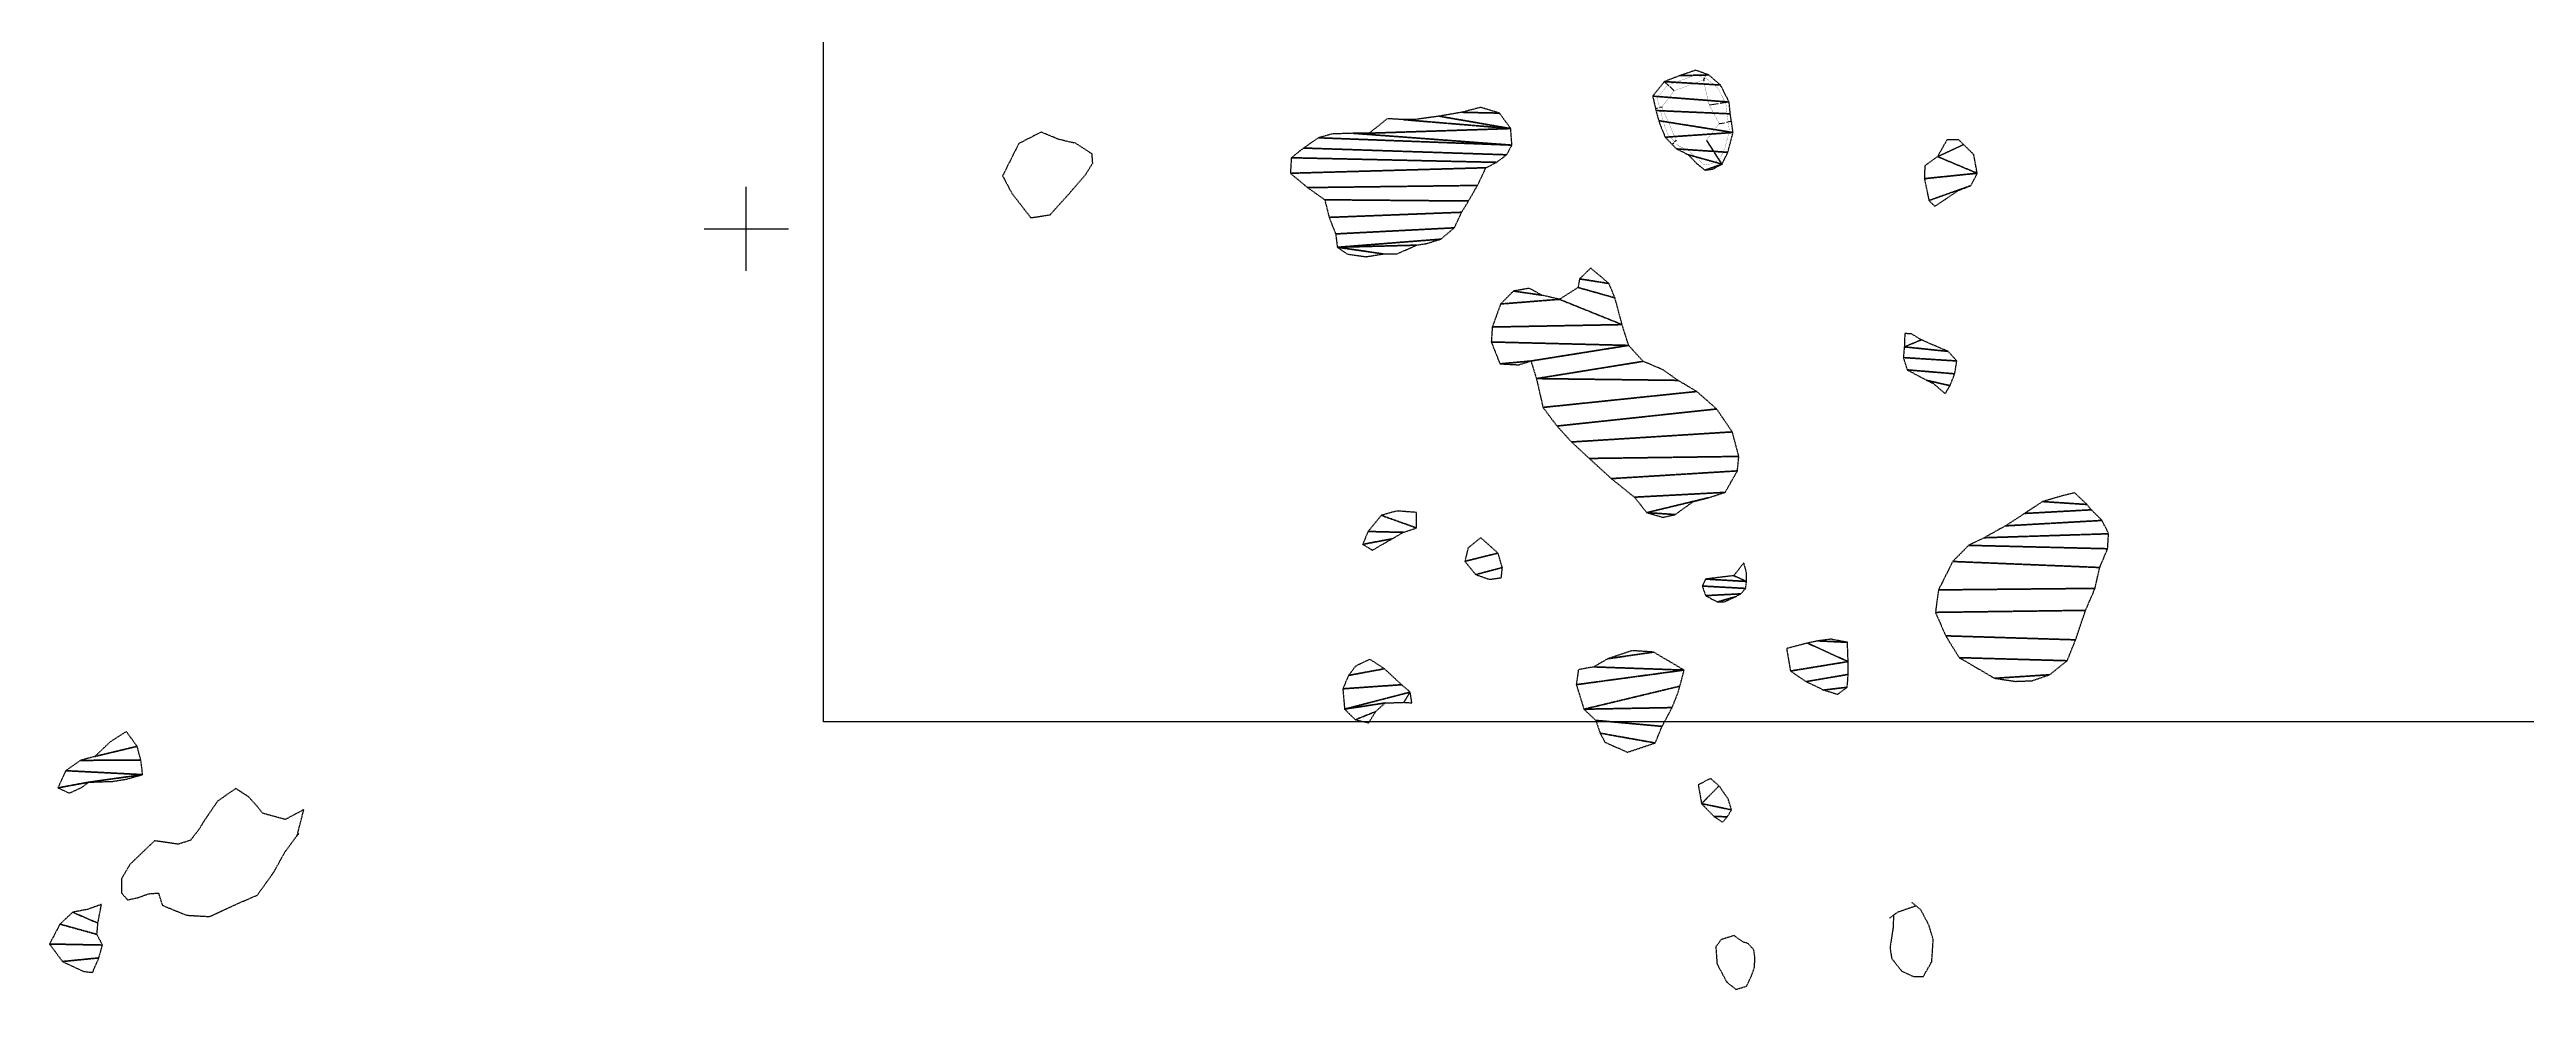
# Model space of a CAD drawing. Header units: metres. Extents: x 615331 to 657292, y 1301217 to 1321009.
# Drawn here: x 633402 to 634580, y 1316534 to 1316981 of the extents above; entities that cross this region are included whole.
import ezdxf

# ---------------------------------------------------------------- set-up
doc = ezdxf.new("R2010")
doc.units = ezdxf.units.M
doc.header["$PDMODE"] = 32
doc.header["$PDSIZE"] = 0.5
doc.linetypes.add('HIDDEN', pattern=[0.375, 0.25, -0.125])
for name, color, linetype in [('3', 7, 'Continuous'), ('42', 7, 'Continuous'), ('CIRCULO PI', 2, 'Continuous'), ('CVL_CUADCON_LIN', 8, 'Continuous')]:
    doc.layers.add(name, color=color, linetype=linetype)
doc.styles.get("Standard").update_dxf_attribs({"font": 'arial.ttf'})
doc.dimstyles.get("Standard").update_dxf_attribs({"dimtxt": 0.18, "dimasz": 0.18, "dimexe": 0.18, "dimexo": 0.0625, "dimgap": 0.09, "dimtad": 0, "dimtih": 1, "dimtoh": 1, "dimdec": 4, "dimzin": 0, "dimdsep": 46, "dimtxsty": 'Standard', "dimcen": 0.09, "dimadec": 0, "dimazin": 0, "dimtfac": 1, "dimtdec": 4, "dimtofl": 0, "dimtmove": 0, "dimatfit": 3, "dimfxl": 1, "dimtolj": 1, "dimtzin": 0, "dimarcsym": 0})
picture_1 = doc.add_image_def('image2.jpg', size_in_pixel=(1123, 633))

# ---------------------------------------------------------------- blocks, each defined once
blk = doc.blocks.new('COORD')
at = {"layer": '42', "color": 2, "linetype": 'Continuous'}
for p, q in [((0, -2), (0, 2)), ((-2, 0), (2, 0))]:
    blk.add_line(p, q, dxfattribs=at)
blk = doc.blocks.new('COORD$')
at = {"layer": '42', "color": 2, "linetype": 'Continuous'}
blk.add_blockref('COORD', (0, 0), dxfattribs=at)
blk = doc.blocks.new('*D29')
at = {"layer": 'CVL_CUADCON_LIN', "color": 0, "lineweight": -2, "ltscale": 0.5, "transparency": 16777216}
for p, q in [((634188.8, 1316966.1), (634189, 1316966)), ((634188.9, 1316966.3), (634189.3, 1316967.4)), ((634189.9, 1316968.9), (634189.5, 1316967.8)), ((634189.8, 1316969.1), (634190.1, 1316969))]:
    blk.add_line(p, q, dxfattribs=at)
at = {"layer": 'CVL_CUADCON_LIN', "color": 0, "ltscale": 0.5, "transparency": 16777216}
for points in [[(634188.9, 1316966.3), (634189, 1316966.2), (634188.9, 1316966.1)], [(634189.9, 1316968.9), (634189.9, 1316968.9), (634190, 1316969.1)]]:
    blk.add_solid(points, dxfattribs=at)
at = {"layer": 'Defpoints', "color": 0, "ltscale": 0.5, "transparency": 16777216}
for p in [(634188.7, 1316966.2), (634189.8, 1316969.1), (634190, 1316969.1)]:
    blk.add_point(p, dxfattribs=at)
at = {"layer": 'CVL_CUADCON_LIN', "color": 0, "ltscale": 0.5, "transparency": 16777216, "insert": (634189.4, 1316967.6), "char_height": 0.18, "attachment_point": 5}
blk.add_mtext('\\A1;3.1677', dxfattribs=at)
blk = doc.blocks.new('*D30')
at = {"layer": 'CVL_CUADCON_LIN', "color": 0, "lineweight": -2, "ltscale": 0.5, "transparency": 16777216}
for p, q in [((634191.4, 1316954.5), (634191.4, 1316954.6)), ((634191.6, 1316954.4), (634195.7, 1316955)), ((634200.7, 1316955.7), (634196.6, 1316955.1)), ((634200.9, 1316955.8), (634200.9, 1316955.9))]:
    blk.add_line(p, q, dxfattribs=at)
at = {"layer": 'CVL_CUADCON_LIN', "color": 0, "ltscale": 0.5, "transparency": 16777216}
for points in [[(634191.6, 1316954.4), (634191.6, 1316954.4), (634191.4, 1316954.4)], [(634200.7, 1316955.7), (634200.7, 1316955.7), (634200.9, 1316955.7)]]:
    blk.add_solid(points, dxfattribs=at)
at = {"layer": 'Defpoints', "color": 0, "ltscale": 0.5, "transparency": 16777216}
for p in [(634191.4, 1316954.4), (634200.9, 1316955.7), (634200.9, 1316955.7)]:
    blk.add_point(p, dxfattribs=at)
at = {"layer": 'CVL_CUADCON_LIN', "color": 0, "ltscale": 0.5, "transparency": 16777216, "insert": (634196.2, 1316955.1), "char_height": 0.18, "attachment_point": 5}
blk.add_mtext('\\A1;9.6010', dxfattribs=at)
blk = doc.blocks.new('*D31')
at = {"layer": 'CVL_CUADCON_LIN', "color": 0, "lineweight": -2, "ltscale": 0.5, "transparency": 16777216}
for p, q in [((634196.2, 1316945.5), (634196.3, 1316945.4)), ((634196.4, 1316945.6), (634198.7, 1316945.9)), ((634201.8, 1316946.4), (634199.6, 1316946)), ((634202, 1316946.3), (634202, 1316946.2))]:
    blk.add_line(p, q, dxfattribs=at)
at = {"layer": 'CVL_CUADCON_LIN', "color": 0, "ltscale": 0.5, "transparency": 16777216}
for points in [[(634196.4, 1316945.6), (634196.4, 1316945.5), (634196.2, 1316945.5)], [(634201.8, 1316946.4), (634201.8, 1316946.4), (634202, 1316946.4)]]:
    blk.add_solid(points, dxfattribs=at)
at = {"layer": 'Defpoints', "color": 0, "ltscale": 0.5, "transparency": 16777216}
for p in [(634196.2, 1316945.5), (634202, 1316946.4), (634202, 1316946.4)]:
    blk.add_point(p, dxfattribs=at)
at = {"layer": 'CVL_CUADCON_LIN', "color": 0, "ltscale": 0.5, "transparency": 16777216, "insert": (634199.1, 1316946), "char_height": 0.18, "attachment_point": 5}
blk.add_mtext('\\A1;5.8491', dxfattribs=at)
blk = doc.blocks.new('*D32')
at = {"layer": 'CVL_CUADCON_LIN', "color": 0, "lineweight": -2, "ltscale": 0.5, "transparency": 16777216}
for p, q in [((634190.1, 1316937.6), (634190.2, 1316937.6)), ((634190.1, 1316937.4), (634193.7, 1316932.1)), ((634197.5, 1316926.4), (634193.9, 1316931.7)), ((634197.6, 1316926.2), (634197.7, 1316926.3))]:
    blk.add_line(p, q, dxfattribs=at)
at = {"layer": 'CVL_CUADCON_LIN', "color": 0, "ltscale": 0.5, "transparency": 16777216}
for points in [[(634190.1, 1316937.4), (634190.1, 1316937.4), (634190, 1316937.5)], [(634197.5, 1316926.4), (634197.4, 1316926.3), (634197.6, 1316926.2)]]:
    blk.add_solid(points, dxfattribs=at)
at = {"layer": 'Defpoints', "color": 0, "ltscale": 0.5, "transparency": 16777216}
for p in [(634190, 1316937.5), (634197.6, 1316926.2), (634197.6, 1316926.2)]:
    blk.add_point(p, dxfattribs=at)
at = {"layer": 'CVL_CUADCON_LIN', "color": 0, "ltscale": 0.5, "transparency": 16777216, "insert": (634193.8, 1316931.9), "char_height": 0.18, "attachment_point": 5}
blk.add_mtext('\\A1;13.6126', dxfattribs=at)
blk = doc.blocks.new('*D33')
at = {"layer": 'CVL_CUADCON_LIN', "color": 0, "lineweight": -2, "ltscale": 0.5, "transparency": 16777216}
for p, q in [((634173.8, 1316935.6), (634173.9, 1316935.5)), ((634173.9, 1316935.7), (634174.6, 1316936.4)), ((634175.6, 1316937.4), (634175, 1316936.8)), ((634175.8, 1316937.5), (634175.9, 1316937.4))]:
    blk.add_line(p, q, dxfattribs=at)
at = {"layer": 'CVL_CUADCON_LIN', "color": 0, "ltscale": 0.5, "transparency": 16777216}
for points in [[(634173.9, 1316935.8), (634173.9, 1316935.7), (634173.8, 1316935.6)], [(634175.6, 1316937.4), (634175.7, 1316937.4), (634175.8, 1316937.5)]]:
    blk.add_solid(points, dxfattribs=at)
at = {"layer": 'Defpoints', "color": 0, "ltscale": 0.5, "transparency": 16777216}
for p in [(634173.8, 1316935.6), (634173.8, 1316935.6), (634175.8, 1316937.5)]:
    blk.add_point(p, dxfattribs=at)
at = {"layer": 'CVL_CUADCON_LIN', "color": 0, "ltscale": 0.5, "transparency": 16777216, "insert": (634174.8, 1316936.6), "char_height": 0.18, "attachment_point": 5}
blk.add_mtext('\\A1;2.7524', dxfattribs=at)
blk = doc.blocks.new('*D34')
at = {"layer": 'CVL_CUADCON_LIN', "color": 0, "lineweight": -2, "ltscale": 0.5, "transparency": 16777216}
for p, q in [((634165.9, 1316952.6), (634166, 1316952.5)), ((634166.1, 1316952.7), (634167, 1316952.9)), ((634168.7, 1316953.3), (634167.9, 1316953.1)), ((634168.9, 1316953.3), (634169, 1316953.2))]:
    blk.add_line(p, q, dxfattribs=at)
at = {"layer": 'CVL_CUADCON_LIN', "color": 0, "ltscale": 0.5, "transparency": 16777216}
for points in [[(634166.1, 1316952.7), (634166.1, 1316952.7), (634165.9, 1316952.6)], [(634168.7, 1316953.3), (634168.8, 1316953.3), (634168.9, 1316953.3)]]:
    blk.add_solid(points, dxfattribs=at)
at = {"layer": 'Defpoints', "color": 0, "ltscale": 0.5, "transparency": 16777216}
for p in [(634165.9, 1316952.6), (634165.9, 1316952.6), (634168.9, 1316953.3)]:
    blk.add_point(p, dxfattribs=at)
at = {"layer": 'CVL_CUADCON_LIN', "color": 0, "ltscale": 0.5, "transparency": 16777216, "insert": (634167.4, 1316953), "char_height": 0.18, "attachment_point": 5}
blk.add_mtext('\\A1;3.0843', dxfattribs=at)
blk = doc.blocks.new('*D35')
at = {"layer": 'CVL_CUADCON_LIN', "color": 0, "lineweight": -2, "ltscale": 0.5, "transparency": 16777216}
for p, q in [((634170.2, 1316965.5), (634170.2, 1316965.6)), ((634170.2, 1316965.3), (634172.3, 1316963.5)), ((634174.7, 1316961.2), (634172.7, 1316963.1)), ((634174.8, 1316961.1), (634174.7, 1316961))]:
    blk.add_line(p, q, dxfattribs=at)
at = {"layer": 'CVL_CUADCON_LIN', "color": 0, "ltscale": 0.5, "transparency": 16777216}
for points in [[(634170.3, 1316965.3), (634170.2, 1316965.3), (634170.1, 1316965.4)], [(634174.7, 1316961.3), (634174.7, 1316961.2), (634174.8, 1316961.1)]]:
    blk.add_solid(points, dxfattribs=at)
at = {"layer": 'Defpoints', "color": 0, "ltscale": 0.5, "transparency": 16777216}
for p in [(634170.1, 1316965.4), (634170.1, 1316965.4), (634174.8, 1316961.1)]:
    blk.add_point(p, dxfattribs=at)
at = {"layer": 'CVL_CUADCON_LIN', "color": 0, "ltscale": 0.5, "transparency": 16777216, "insert": (634172.5, 1316963.3), "char_height": 0.18, "attachment_point": 5}
blk.add_mtext('\\A1;6.3892', dxfattribs=at)

msp = doc.modelspace()

# ---------------------------------------------------------------- linework, layer by layer
at = {"layer": '3', "color": 30, "linetype": 'HIDDEN'}
msp.add_line((633519.87223, 1316606.97808), (633523.03923, 1316619.29208), dxfattribs=at)
for points in [[(633889.35223, 1316936.24508), (633882.10923, 1316937.97008), (633873.68723, 1316941.43108), (633863.08223, 1316935.97408), (633855.38323, 1316920.64008), (633859.79623, 1316912.30508), (633868.81823, 1316900.72008), (633877.94723, 1316902.09508), (633886.97623, 1316912.10808), (633894.74823, 1316921.09008), (633898.23923, 1316926.72008), (633897.93623, 1316931.03608), (633889.36323, 1316936.65608)], [(633523.03923, 1316619.29208), (633514.20223, 1316614.61708), (633503.50023, 1316617.54408), (633500.92323, 1316620.81708), (633496.80723, 1316625.34408), (633490.66623, 1316629.34008), (633482.09723, 1316623.39708), (633475.60223, 1316613.92108), (633473.10923, 1316609.82708), (633469.10323, 1316604.70008), (633463.28223, 1316602.85408), (633452.08723, 1316604.50508), (633448.82123, 1316601.41908), (633440.27923, 1316593.19008), (633436.29423, 1316586.28408), (633436.36923, 1316579.67808), (633439.20123, 1316576.40708), (633444.26823, 1316577.48108), (633449.32723, 1316579.31808), (633453.89623, 1316579.62408), (633455.74023, 1316573.80108), (633467.22423, 1316569.10508), (633478.15323, 1316568.46708), (633491.79823, 1316574.72208), (633500.89723, 1316578.63708), (633508.64823, 1316589.39808), (633513.87423, 1316598.85908), (633519.12623, 1316606.03408), (633520.61823, 1316607.92208)], [(634289.90223, 1316573.49208), (634281.02623, 1316570.51308), (634277.23223, 1316567.69308)], [(634279.12923, 1316569.10308), (634278.91323, 1316563.25608), (634277.45023, 1316553.58808), (634278.24523, 1316548.51008), (634283.11223, 1316542.44008), (634288.71923, 1316539.93408), (634293.29323, 1316539.96308), (634297.31323, 1316547.10508), (634298.00823, 1316557.53008), (634295.93123, 1316564.38008), (634292.07323, 1316571.72608), (634287.73023, 1316575.25708), (634287.73023, 1316575.25708)], [(634207.70923, 1316556.25908), (634203.26423, 1316559.42008), (634197.16623, 1316557.51308), (634194.60423, 1316554.08408)], [(634194.60423, 1316554.08408), (634195.16523, 1316545.95408), (634199.79423, 1316537.34108), (634204.13723, 1316533.81008), (634209.20923, 1316535.36708), (634211.71623, 1316540.72008), (634212.96423, 1316544.28708), (634213.18823, 1316548.86308), (634212.65623, 1316552.67208), (634209.84123, 1316555.70508), (634207.70923, 1316556.25908)]]:
    msp.add_lwpolyline(points, dxfattribs=at)
at = {"layer": 'CVL_CUADCON_LIN', "color": 4, "ltscale": 0.5, "const_width": 0.09, "flags": 128}
msp.add_lwpolyline([(634166.64768, 1316957.51087), (634171.63908, 1316963.71907), (634185.10218, 1316968.60697), (634190.60388, 1316966.58287), (634195.66278, 1316962.26917), (634199.36898, 1316954.97197), (634201.05378, 1316941.94357), (634198.82088, 1316933.46557), (634196.33778, 1316928.41747), (634192.46328, 1316926.33397), (634189.03518, 1316925.85517), (634181.90358, 1316932.44407), (634176.85548, 1316934.92897), (634172.02068, 1316939.93117), (634170.39528, 1316943.80927)], close=True, dxfattribs=at)
at = {"layer": 'CVL_CUADCON_LIN', "color": 2, "ltscale": 0.5, "const_width": 0.1, "flags": 128}
msp.add_lwpolyline([(634168.91899, 1316953.33332), (634174.82022, 1316961.11388), (634188.69726, 1316966.15207), (634191.41179, 1316954.38913), (634196.23522, 1316945.54618), (634190.00385, 1316937.53442), (634175.77877, 1316937.53442)], close=True, dxfattribs=at)

# ---------------------------------------------------------------- block references
at = {"layer": '42', "color": 1, "linetype": 'Continuous', "xscale": 10, "yscale": 10}
msp.add_blockref('COORD$', (633733.49623, 1316895.48808), dxfattribs=at)

# ---------------------------------------------------------------- dimensions: what is measured, and where the dimension line sits
at = {"layer": 'CVL_CUADCON_LIN', "color": 2, "ltscale": 0.5}
for p1, p2, distance, picture, middle in [((634188.69726, 1316966.15207), (634189.79099, 1316969.12492), -0.17768, '*D29', (634189.41088, 1316967.57715)), ((634174.82022, 1316961.11388), (634170.11023, 1316965.43108), 0, '*D35', (634172.46523, 1316963.27248)), ((634191.41179, 1316954.38913), (634200.92123, 1316955.71208), 0, '*D30', (634196.16651, 1316955.0506)), ((634168.91899, 1316953.33332), (634165.91254, 1316952.64489), 0, '*D34', (634167.41576, 1316952.98911)), ((634196.23522, 1316945.54618), (634202.02009, 1316946.41052), 0, '*D31', (634199.12765, 1316945.97835)), ((634175.77877, 1316937.53442), (634173.79968, 1316935.62156), 0, '*D33', (634174.78923, 1316936.57799)), ((634190.00385, 1316937.53442), (634197.55323, 1316926.20708), 0, '*D32', (634193.77854, 1316931.87075))]:
    dim = msp.add_aligned_dim(p1=p1, p2=p2, distance=distance, dimstyle='Standard', dxfattribs=at)
    dim.commit()
    dim.dimension.update_dxf_attribs({"geometry": picture, "text_midpoint": middle})

# ---------------------------------------------------------------- pictures from other files: only their frames are drawn
at = {"layer": 'CIRCULO PI'}
image = msp.add_image(picture_1, insert=(633770.17231, 1316661.08331), size_in_units=(3689.82738, 2079.84037), dxfattribs=at)
image.dxf.flags = 7

# ---------------------------------------------------------------- meshes
at = {"layer": '3', "color": 30, "linetype": 'HIDDEN'}
mesh = msp.add_polyface(dxfattribs=at)
corners = [(634191.18223, 1316968.61308), (634177.46223, 1316968.27308), (634196.80323, 1316963.82008), (634170.11023, 1316965.43108), (634200.92123, 1316955.71208), (634164.56423, 1316958.53308), (634201.46523, 1316950.12408), (634166.13323, 1316951.68108), (634202.79323, 1316941.23608), (634167.43423, 1316946.86008), (634170.53423, 1316939.00008), (634200.31223, 1316931.81608), (634175.90623, 1316933.44208), (634197.55323, 1316926.20708), (634181.51523, 1316930.68108), (634189.43923, 1316923.36008), (634168.72823, 1316943.30908), (634185.60823, 1316926.38608), (634193.24823, 1316923.89208), (634185.06923, 1316970.86208)]
mesh.append_faces([[corners[k] for k in face] for face in [(1, 0, 19), (13, 15, 18)]], dxfattribs={"vtx0": -1, "color": 30})
mesh.append_faces([[corners[k] for k in face] for face in [(0, 1, 3, 2), (2, 3, 5, 4), (4, 5, 7, 6), (6, 7, 9, 8), (8, 10, 12, 11), (11, 12, 14, 13)]], dxfattribs={"vtx0": -1, "vtx2": -1, "color": 30})
mesh.append_faces([[corners[k] for k in face] for face in [(8, 9, 16, 10), (13, 14, 17, 15)]], dxfattribs={"vtx0": -1, "vtx3": -1, "color": 30})
mesh = msp.add_polyface(dxfattribs=at)
corners = [(634091.68423, 1316950.45008), (634073.89323, 1316950.84608), (634097.06723, 1316943.11308), (634062.97823, 1316948.99808), (634029.74023, 1316940.91008), (634097.62623, 1316935.23708), (634022.11723, 1316940.86208), (634005.61323, 1316938.72508), (634095.11523, 1316930.64608), (633998.52923, 1316933.85108), (634090.30923, 1316927.05708), (633992.71423, 1316929.23908), (634085.24323, 1316924.48408), (633992.25323, 1316921.86608), (634081.23123, 1316916.07108), (634000.42823, 1316915.05408), (634076.95923, 1316908.67308), (634008.59723, 1316909.26008), (634073.69023, 1316903.31508), (634010.68423, 1316900.88508), (634070.18023, 1316895.92208), (634013.78423, 1316893.02608), (634063.86123, 1316890.54508), (634014.58723, 1316886.67608), (634052.19023, 1316887.67508), (634036.46123, 1316883.51008), (634045.70823, 1316947.36508), (634038.33623, 1316947.82708), (634051.55323, 1316947.40108), (634082.77223, 1316953.19008), (634057.01323, 1316888.46808), (634043.06823, 1316883.55108), (634028.33823, 1316882.18808), (634019.43623, 1316883.40308), (634012.20823, 1316940.54608)]
mesh.append_faces([[corners[k] for k in face] for face in [(1, 0, 29), (25, 23, 33, 32)]], dxfattribs={"vtx0": -1, "color": 30})
mesh.append_faces([[corners[k] for k in face] for face in [(4, 2, 26, 27), (22, 23, 24, 30), (24, 23, 25, 31)]], dxfattribs={"vtx0": -1, "vtx1": -1, "color": 30})
mesh.append_faces([[corners[k] for k in face] for face in [(0, 1, 3, 2), (2, 4, 6, 5), (5, 7, 9, 8), (8, 9, 11, 10), (10, 11, 13, 12), (12, 13, 15, 14), (14, 15, 17, 16), (16, 17, 19, 18), (18, 19, 21, 20), (20, 21, 23, 22)]], dxfattribs={"vtx0": -1, "vtx2": -1, "color": 30})
mesh.append_faces([[corners[k] for k in face] for face in [(2, 3, 28, 26), (5, 6, 34, 7)]], dxfattribs={"vtx0": -1, "vtx3": -1, "color": 30})
mesh = msp.add_polyface(dxfattribs=at)
corners = [(634312.41423, 1316935.52108), (634300.03323, 1316929.79008), (634318.92023, 1316921.87408), (634293.80323, 1316919.30008), (634315.93923, 1316915.99608), (634295.95423, 1316908.90708), (634304.51423, 1316937.71808), (634310.10223, 1316937.78208), (634317.29423, 1316930.74908), (634309.87023, 1316913.64008), (634298.77923, 1316906.14408), (634293.98723, 1316925.40108)]
mesh.append_faces([[corners[k] for k in face] for face in [(1, 0, 7, 6), (4, 5, 10, 9)]], dxfattribs={"vtx0": -1, "color": 30})
mesh.append_faces([[corners[k] for k in face] for face in [(0, 1, 2, 8)]], dxfattribs={"vtx0": -1, "vtx1": -1, "color": 30})
mesh.append_faces([[corners[k] for k in face] for face in [(2, 3, 5, 4)]], dxfattribs={"vtx0": -1, "vtx2": -1, "color": 30})
mesh.append_faces([[corners[k] for k in face] for face in [(2, 1, 11, 3)]], dxfattribs={"vtx0": -1, "vtx3": -1, "color": 30})
mesh = msp.add_polyface(dxfattribs=at)
corners = [(634111.80623, 1316863.90408), (634098.32623, 1316865.85308), (634143.79023, 1316869.44308), (634129.79923, 1316871.64308), (634146.62923, 1316862.59808), (634129.06323, 1316867.57108), (634150.01423, 1316849.91108), (634120.20523, 1316861.92408), (634088.27023, 1316848.76008), (634153.12723, 1316840.01808), (634087.80823, 1316841.64108), (634106.67123, 1316832.60908), (634091.94123, 1316831.24608), (634160.03723, 1316832.43708), (634109.26623, 1316824.23808), (634176.61223, 1316823.39108), (634185.54123, 1316818.10908), (634112.40323, 1316810.53208), (634194.99623, 1316809.78108), (634119.06723, 1316801.67808), (634202.43623, 1316798.89908), (634125.97723, 1316794.09708), (634205.56023, 1316787.22608), (634134.41323, 1316786.27108), (634204.84223, 1316780.35908), (634144.89323, 1316776.67808), (634199.06223, 1316770.15608), (634155.87723, 1316767.85108), (634190.94723, 1316767.56308), (634161.76923, 1316760.51708), (634175.24323, 1316759.58508), (634092.26623, 1316859.71508), (634135.10323, 1316876.75908), (634169.46523, 1316828.42908), (634183.84423, 1316765.74008), (634169.40723, 1316758.27808), (634100.83823, 1316830.79308), (634105.94123, 1316867.17208)]
mesh.append_faces([[corners[k] for k in face] for face in [(1, 0, 37), (3, 2, 32), (11, 12, 36), (30, 29, 35)]], dxfattribs={"vtx0": -1, "color": 30})
mesh.append_faces([[corners[k] for k in face] for face in [(13, 14, 15, 33), (28, 29, 30, 34)]], dxfattribs={"vtx0": -1, "vtx1": -1, "color": 30})
mesh.append_faces([[corners[k] for k in face] for face in [(6, 7, 31, 8)]], dxfattribs={"vtx0": -1, "vtx1": -1, "vtx3": -1, "color": 30})
mesh.append_faces([[corners[k] for k in face] for face in [(0, 1, 31, 7), (2, 3, 5, 4), (4, 5, 7, 6), (6, 8, 10, 9), (14, 13, 9, 11), (15, 14, 17, 16), (16, 17, 19, 18), (18, 19, 21, 20), (20, 21, 23, 22), (22, 23, 25, 24), (24, 25, 27, 26), (26, 27, 29, 28)]], dxfattribs={"vtx0": -1, "vtx2": -1, "color": 30})
mesh.append_faces([[corners[k] for k in face] for face in [(9, 10, 12, 11)]], dxfattribs={"vtx0": -1, "vtx2": -1, "vtx3": -1, "color": 30})
mesh = msp.add_polyface(dxfattribs=at)
corners = [(634292.36723, 1316842.67308), (634284.25723, 1316839.31808), (634305.10823, 1316837.16208), (634309.20323, 1316832.61208), (634283.78123, 1316834.23208), (634308.22623, 1316826.50608), (634285.59723, 1316828.39708), (634305.97523, 1316820.90008), (634295.03223, 1316823.37308), (634284.47023, 1316845.67408), (634287.77523, 1316845.44008), (634297.46423, 1316840.41808), (634303.71223, 1316817.07308), (634298.09123, 1316821.86708)]
mesh.append_faces([[corners[k] for k in face] for face in [(1, 0, 10, 9), (7, 8, 13, 12)]], dxfattribs={"vtx0": -1, "color": 30})
mesh.append_faces([[corners[k] for k in face] for face in [(0, 1, 2, 11)]], dxfattribs={"vtx0": -1, "vtx1": -1, "color": 30})
mesh.append_faces([[corners[k] for k in face] for face in [(2, 1, 4, 3), (3, 4, 6, 5), (5, 6, 8, 7)]], dxfattribs={"vtx0": -1, "vtx2": -1, "color": 30})
mesh = msp.add_polyface(dxfattribs=at)
corners = [(634371.13823, 1316764.37608), (634350.03723, 1316765.76808), (634373.18723, 1316761.84708), (634341.43323, 1316760.12308), (634378.30223, 1316756.79608), (634332.32323, 1316754.21908), (634381.39223, 1316750.46108), (634322.19423, 1316748.56408), (634380.92923, 1316743.34208), (634314.84823, 1316744.95908), (634377.17523, 1316734.42208), (634307.27423, 1316737.28708), (634374.95123, 1316724.49508), (634300.49923, 1316723.77308), (634370.44423, 1316714.04608), (634299.04323, 1316713.08908), (634365.70623, 1316700.03708), (634303.94323, 1316701.93608), (634361.70423, 1316690.09908), (634310.36323, 1316691.55508), (634353.36123, 1316683.43808), (634327.19723, 1316681.74908), (634344.99323, 1316680.59008), (634337.11723, 1316680.28608), (634358.91523, 1316768.36608), (634365.25823, 1316769.93108)]
mesh.append_faces([[corners[k] for k in face] for face in [(1, 0, 25, 24), (20, 21, 23, 22)]], dxfattribs={"vtx0": -1, "color": 30})
mesh.append_faces([[corners[k] for k in face] for face in [(0, 1, 3, 2), (2, 3, 5, 4), (4, 5, 7, 6), (6, 7, 9, 8), (8, 9, 11, 10), (10, 11, 13, 12), (12, 13, 15, 14), (14, 15, 17, 16), (16, 17, 19, 18), (18, 19, 21, 20)]], dxfattribs={"vtx0": -1, "vtx2": -1, "color": 30})
mesh = msp.add_polyface(dxfattribs=at)
corners = [(634052.29023, 1316753.22008), (634035.48023, 1316759.21508), (634045.95123, 1316751.14708), (634029.17623, 1316751.55008), (634040.63423, 1316748.06308), (634026.67423, 1316745.43408), (634031.26623, 1316742.66708), (634042.83623, 1316761.29408), (634052.24323, 1316760.59108)]
mesh.append_faces([[corners[k] for k in face] for face in [(1, 0, 8, 7), (4, 5, 6)]], dxfattribs={"vtx0": -1, "color": 30})
mesh.append_faces([[corners[k] for k in face] for face in [(0, 1, 3, 2), (2, 3, 5, 4)]], dxfattribs={"vtx0": -1, "vtx2": -1, "color": 30})
mesh = msp.add_polyface(dxfattribs=at)
corners = [(634090.99323, 1316741.26408), (634075.26323, 1316737.35208), (634093.07023, 1316734.41408), (634080.38623, 1316731.03008), (634092.59323, 1316729.58208), (634087.00723, 1316728.78408), (634076.74723, 1316743.71608), (634082.81423, 1316748.58308)]
mesh.append_faces([[corners[k] for k in face] for face in [(1, 0, 7, 6), (2, 3, 5, 4)]], dxfattribs={"vtx0": -1, "color": 30})
mesh.append_faces([[corners[k] for k in face] for face in [(0, 1, 3, 2)]], dxfattribs={"vtx0": -1, "vtx2": -1, "color": 30})
mesh = msp.add_polyface(dxfattribs=at)
corners = [(634209.24523, 1316727.77408), (634203.12823, 1316730.53108), (634189.67023, 1316728.92208), (634208.75823, 1316724.46708), (634188.16723, 1316725.60808), (634206.48723, 1316721.91108), (634189.72123, 1316721.04308), (634204.20823, 1316720.62508), (634195.33123, 1316718.02808), (634209.21923, 1316731.84008), (634198.63423, 1316718.04908), (634194.24123, 1316729.45908), (634207.91723, 1316736.66108)]
mesh.append_faces([[corners[k] for k in face] for face in [(1, 0, 9, 12), (7, 8, 10)]], dxfattribs={"vtx0": -1, "color": 30})
mesh.append_faces([[corners[k] for k in face] for face in [(0, 2, 4, 3), (3, 4, 6, 5), (5, 6, 8, 7)]], dxfattribs={"vtx0": -1, "vtx2": -1, "color": 30})
mesh.append_faces([[corners[k] for k in face] for face in [(0, 1, 11, 2)]], dxfattribs={"vtx0": -1, "vtx3": -1, "color": 30})
mesh = msp.add_polyface(dxfattribs=at)
corners = [(634164.99023, 1316694.19908), (634143.15623, 1316691.01208), (634179.52923, 1316685.64908), (634136.57423, 1316687.15808), (634128.24223, 1316678.71808), (634177.54523, 1316678.01108), (634131.87423, 1316667.04908), (634173.79923, 1316667.82108), (634169.02823, 1316658.89508), (634137.49923, 1316661.74708), (634165.77523, 1316650.99508), (634139.57123, 1316655.66008), (634154.82023, 1316694.89808), (634176.55023, 1316674.70108), (634152.58923, 1316646.59108), (634141.88623, 1316651.35308), (634129.21323, 1316685.84108)]
mesh.append_faces([[corners[k] for k in face] for face in [(1, 0, 12), (10, 11, 15, 14)]], dxfattribs={"vtx0": -1, "color": 30})
mesh.append_faces([[corners[k] for k in face] for face in [(5, 6, 7, 13)]], dxfattribs={"vtx0": -1, "vtx1": -1, "color": 30})
mesh.append_faces([[corners[k] for k in face] for face in [(0, 1, 3, 2), (2, 4, 6, 5), (7, 6, 9, 8), (8, 9, 11, 10)]], dxfattribs={"vtx0": -1, "vtx2": -1, "color": 30})
mesh.append_faces([[corners[k] for k in face] for face in [(2, 3, 16, 4)]], dxfattribs={"vtx0": -1, "vtx3": -1, "color": 30})
mesh = msp.add_polyface(dxfattribs=at)
corners = [(634257.20523, 1316698.84608), (634243.22423, 1316699.52108), (634257.51823, 1316689.69808), (634238.14823, 1316698.47208), (634230.10223, 1316685.20508), (634257.55723, 1316683.59808), (634237.50423, 1316680.16808), (634257.08823, 1316677.49508), (634245.91523, 1316676.15408), (634249.31823, 1316700.32108), (634252.53523, 1316674.16208), (634228.25523, 1316695.86808)]
mesh.append_faces([[corners[k] for k in face] for face in [(1, 0, 9), (7, 8, 10)]], dxfattribs={"vtx0": -1, "color": 30})
mesh.append_faces([[corners[k] for k in face] for face in [(0, 1, 3, 2), (2, 4, 6, 5), (5, 6, 8, 7)]], dxfattribs={"vtx0": -1, "vtx2": -1, "color": 30})
mesh.append_faces([[corners[k] for k in face] for face in [(2, 3, 11, 4)]], dxfattribs={"vtx0": -1, "vtx3": -1, "color": 30})
mesh = msp.add_polyface(dxfattribs=at)
corners = [(634036.96523, 1316686.27708), (634019.95923, 1316683.12008), (634045.14523, 1316678.70308), (634017.20423, 1316676.74808), (634049.23423, 1316675.17108), (634018.02923, 1316667.09508), (634037.32323, 1316670.01208), (634032.77523, 1316665.91708), (634023.14423, 1316662.04408), (634046.21523, 1316670.32308), (634050.02823, 1316670.09208), (634029.50623, 1316660.55908), (634023.23523, 1316687.46208), (634030.07423, 1316690.80908)]
mesh.append_faces([[corners[k] for k in face] for face in [(1, 0, 13, 12), (7, 8, 11), (4, 9, 10)]], dxfattribs={"vtx0": -1, "color": 30})
mesh.append_faces([[corners[k] for k in face] for face in [(4, 5, 6, 9)]], dxfattribs={"vtx0": -1, "vtx1": -1, "vtx3": -1, "color": 30})
mesh.append_faces([[corners[k] for k in face] for face in [(0, 1, 3, 2), (2, 3, 5, 4), (6, 5, 8, 7)]], dxfattribs={"vtx0": -1, "vtx2": -1, "color": 30})
mesh = msp.add_polyface(dxfattribs=at)
corners = [(633443.75423, 1316649.39608), (633423.68923, 1316644.58208), (633445.55423, 1316642.79908), (633416.85223, 1316642.72508), (633446.39423, 1316635.94808), (633409.79723, 1316637.81608), (633420.78123, 1316632.35208), (633406.08023, 1316629.64308), (633411.44223, 1316627.16308), (633417.25523, 1316629.77108), (633432.20723, 1316632.73708), (633438.79823, 1316633.82808), (633438.59423, 1316656.45008), (633430.97623, 1316651.52608)]
mesh.append_faces([[corners[k] for k in face] for face in [(1, 0, 12, 13), (4, 6, 10, 11), (6, 7, 8, 9)]], dxfattribs={"vtx0": -1, "color": 30})
mesh.append_faces([[corners[k] for k in face] for face in [(0, 1, 3, 2), (2, 3, 5, 4)]], dxfattribs={"vtx0": -1, "vtx2": -1, "color": 30})
mesh.append_faces([[corners[k] for k in face] for face in [(4, 5, 7, 6)]], dxfattribs={"vtx0": -1, "vtx2": -1, "vtx3": -1, "color": 30})
mesh = msp.add_polyface(dxfattribs=at)
corners = [(634196.14623, 1316630.59908), (634187.81423, 1316622.15908), (634202.06423, 1316619.19808), (634200.05223, 1316615.88108), (634193.69823, 1316616.09508), (634200.50723, 1316624.27208), (634197.78223, 1316613.32508), (634186.23323, 1316631.04508), (634192.05823, 1316634.13108)]
mesh.append_faces([[corners[k] for k in face] for face in [(1, 0, 8, 7), (3, 4, 6)]], dxfattribs={"vtx0": -1, "color": 30})
mesh.append_faces([[corners[k] for k in face] for face in [(0, 1, 2, 5)]], dxfattribs={"vtx0": -1, "vtx1": -1, "color": 30})
mesh.append_faces([[corners[k] for k in face] for face in [(2, 1, 4, 3)]], dxfattribs={"vtx0": -1, "vtx2": -1, "color": 30})
mesh = msp.add_polyface(dxfattribs=at)
corners = [(633425.10323, 1316565.32008), (633413.10623, 1316570.51808), (633424.65623, 1316559.97808), (633407.07423, 1316564.85908), (633427.25423, 1316554.92608), (633402.10323, 1316555.40108), (633425.54623, 1316548.80808), (633408.29423, 1316547.08608), (633422.57723, 1316541.91408), (633418.25323, 1316542.37308), (633420.20223, 1316571.87008), (633426.77923, 1316574.23208)]
mesh.append_faces([[corners[k] for k in face] for face in [(1, 0, 11, 10), (6, 7, 9, 8)]], dxfattribs={"vtx0": -1, "color": 30})
mesh.append_faces([[corners[k] for k in face] for face in [(0, 1, 3, 2), (2, 3, 5, 4), (4, 5, 7, 6)]], dxfattribs={"vtx0": -1, "vtx2": -1, "color": 30})

doc.saveas('drawing.dxf')
